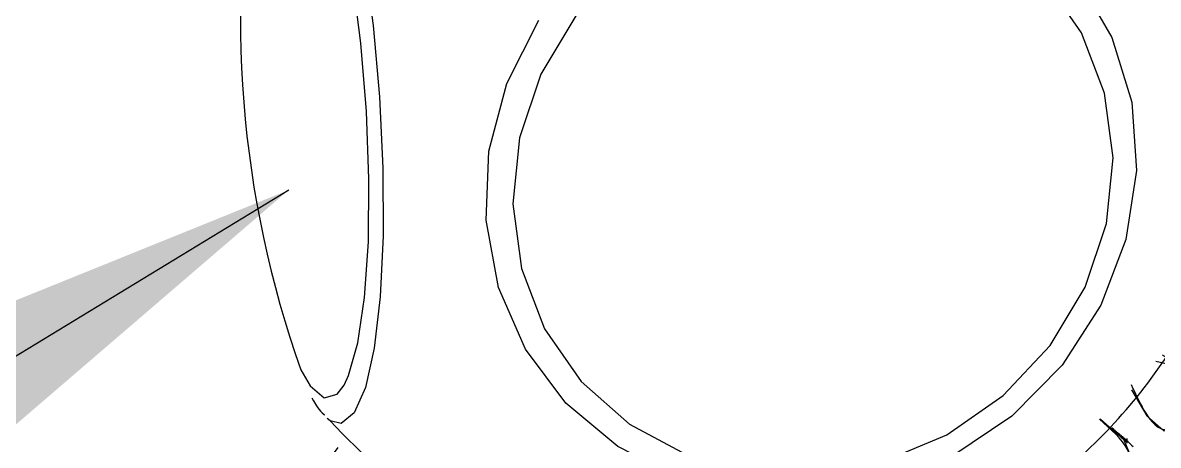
# Model space of a CAD drawing. Header units: millimetres. Extents: x 0 to 279, y 0 to 216.
# Drawn here: x 53.52 to 59.36, y 136.12 to 138.3 of the extents above; entities that cross this region are included whole.
import ezdxf

# ---------------------------------------------------------------- set-up
doc = ezdxf.new("R2010")
doc.units = ezdxf.units.MM
doc.layers.add('DIM', color=1, linetype='Continuous')
doc.dimstyles.new('SLDDIMSTYLE1', dxfattribs={"dimtxt": 0.18, "dimasz": 3.302, "dimexe": 0, "dimexo": 0.0625, "dimgap": 0, "dimtad": 0, "dimtih": 1, "dimtoh": 1, "dimdec": 0, "dimrnd": 1e-09, "dimzin": 0, "dimdsep": 46, "dimtxsty": 'Standard', "dimsah": 1, "dimcen": 0.09, "dimadec": 0, "dimazin": 0, "dimtfac": 3.302, "dimtdec": 0, "dimtofl": 0, "dimtmove": 0, "dimatfit": 3, "dimfxl": 0, "dimfrac": 2, "dimtolj": 1, "dimtzin": 0, "dimarcsym": 0})

msp = doc.modelspace()

# ---------------------------------------------------------------- linework, layer by layer
at = {"color": 8, "linetype": 'Continuous', "lineweight": 25}
for p, q in [((54.9521, 136.5078), (55.0005, 136.4253)), ((59.188, 136.1462), (59.0641, 136.2563))]:
    msp.add_line(p, q, dxfattribs=at)
at = {"color": 7, "linetype": 'Continuous', "lineweight": 25}
for p, q in [((55.0091, 136.3632), (55.0172, 136.349)), ((55.1027, 136.2456), (55.0873, 136.2571)), ((59.1325, 136.202), (59.1251, 136.2074)), ((59.1278, 136.2033), (59.1388, 136.1926)), ((59.1427, 136.1886), (59.1388, 136.1926)), ((59.1739, 136.1669), (59.1537, 136.1843)), ((59.1739, 136.1669), (59.1831, 136.159)), ((59.1858, 136.1571), (59.1799, 136.1626)), ((59.1848, 136.1585), (59.1972, 136.1476)), ((59.2018, 136.1435), (59.1972, 136.1476)), ((59.2035, 136.1309), (59.2032, 136.1542)), ((59.2252, 136.121), (59.2055, 136.1389)), ((59.2252, 136.121), (59.234, 136.1129))]:
    msp.add_line(p, q, dxfattribs=at)
at = {"color": 7, "linetype": 'Continuous', "lineweight": 25, "flags": 128}
for points in [[(59.2499, 139.912), (59.3294, 139.771), (59.4064, 139.5589), (59.4771, 139.2857), (59.5382, 138.9641), (59.5869, 138.6092), (59.6208, 138.2377), (59.6384, 137.8672), (59.6388, 137.5151), (59.6219, 137.198), (59.5887, 136.9308), (59.5407, 136.726), (59.4802, 136.593), (59.41, 136.5381), (59.351, 136.5509)], [(55.174, 136.4286), (55.1977, 136.4783), (55.2455, 136.647), (55.28, 136.8803), (55.2992, 137.1666), (55.3023, 137.4915), (55.289, 137.8386), (55.2601, 138.1903), (55.217, 138.5289), (55.1619, 138.8373), (55.0975, 139.1), (55.0272, 139.3037), (54.9574, 139.4342)], [(56.3664, 138.332), (56.1865, 138.0313), (56.0769, 137.7031), (56.0431, 137.3638), (56.0868, 137.0306), (56.2058, 136.7202), (56.394, 136.448), (56.642, 136.2279), (56.9373, 136.0707), (57.2651, 135.9843), (57.6089, 135.9729), (57.9515, 136.0372), (58.2758, 136.1738), (58.5656, 136.376), (58.8064, 136.6335), (58.9861, 136.9335), (59.0958, 137.2611), (59.13, 137.5998), (59.0868, 137.9327), (58.9685, 138.2432), (58.7809, 138.5156)], [(58.9511, 138.5206), (59.1248, 138.2204), (59.2261, 137.8864), (59.2504, 137.5342), (59.1966, 137.1803), (59.0671, 136.8411), (58.8681, 136.5326), (58.6088, 136.269), (58.3014, 136.0627), (57.96, 135.9233), (57.6008, 135.8573)], [(57.6008, 135.8573), (57.2403, 135.8678), (56.8955, 135.9543), (56.5825, 136.113), (56.3158, 136.3363), (56.108, 136.6139), (55.9689, 136.9329), (55.905, 137.2783), (55.9194, 137.6339), (56.0114, 137.9832), (56.1767, 138.3097)], [(59.2258, 136.4055), (59.3045, 136.2707), (59.3913, 136.1946), (59.4737, 136.1996), (59.5485, 136.2859), (59.6128, 136.4501), (59.6639, 136.686), (59.6998, 136.9842)]]:
    msp.add_lwpolyline(points, dxfattribs=at)
at = {"color": 8, "linetype": 'Continuous', "lineweight": 25, "flags": 128}
for points in [[(54.9985, 139.5707), (55.0748, 139.431), (55.1487, 139.221), (55.2169, 138.9505), (55.276, 138.6322), (55.3234, 138.281), (55.3567, 137.9134), (55.3743, 137.5468), (55.3755, 137.1985), (55.3602, 136.8848), (55.3292, 136.6206), (55.2838, 136.418), (55.2264, 136.2867), (55.1595, 136.2325), (55.1027, 136.2456)], [(55.0005, 136.4253), (55.072, 136.3647), (55.1389, 136.3826), (55.174, 136.4286)], [(55.1422, 136.1074), (55.113, 136.0686), (55.0775, 135.9499), (55.122, 135.8327), (55.2448, 135.7213), (55.4414, 135.6201), (55.7043, 135.5331), (56.0234, 135.4635), (56.3865, 135.4142), (56.7794, 135.3871), (57.1869, 135.3832), (57.5932, 135.4027), (57.9826, 135.4447), (58.3399, 135.5078), (58.6513, 135.5894), (58.9049, 135.6862), (59.091, 135.7947), (59.2024, 135.9105), (59.2351, 136.0292), (59.188, 136.1462), (59.188, 136.1462)]]:
    msp.add_lwpolyline(points, dxfattribs=at)
at = {"color": 7, "linetype": 'Continuous', "lineweight": 25}
for centre, radius, start, end in [((60.0552, 138.3167), 5.4143, 169.57585, 199.51777), ((57.1218, 138.0921), 2.7409, 306.88218, 326.63224), ((57.1268, 138.0899), 2.7383, 222.33789, 237.4648), ((58.6928, 135.5258), 0.801, 55.83029, 57.78663), ((58.8342, 135.7194), 0.5612, 49.08038, 51.56107), ((58.8394, 135.7041), 0.5629, 49.91393, 50.72476)]:
    msp.add_arc(centre, radius, start, end, dxfattribs=at)
at = {"color": 8, "linetype": 'Continuous', "lineweight": 25}
for points, knots in [([(59.384, 136.5847), (59.3863, 136.583), (59.4239, 136.5556), (59.4897, 136.638), (59.5683, 136.8506), (59.6177, 137.2051), (59.636, 137.6302), (59.6251, 138.1003), (59.5848, 138.5959), (59.5143, 139.0821), (59.4213, 139.4884), (59.3189, 139.7802), (59.251, 139.865), (59.2183, 139.9057)], [0, 0, 0, 0, 0.006735, 0.10773, 0.211915, 0.314481, 0.411037, 0.502905, 0.601879, 0.705519, 0.809158, 0.908132, 1, 1, 1, 1]), ([(57.5899, 135.413), (57.7747, 135.432), (58.1583, 135.4714), (58.6527, 135.5896), (59.0266, 135.7452), (59.2188, 135.9217), (59.239, 136.0978), (59.1185, 136.2028), (59.0598, 136.2539)], [0, 0, 0, 0, 0.159, 0.330185, 0.506777, 0.680623, 0.844285, 1, 1, 1, 1])]:
    msp.add_open_spline(points, degree=3, knots=knots, dxfattribs=at)
at = {"color": 7, "linetype": 'Continuous', "lineweight": 25}
for points, knots in [([(59.2231, 136.4329), (59.2481, 136.3788), (59.3159, 136.2315), (59.4256, 136.167), (59.4963, 136.2529), (59.5303, 136.2943)], [0, 0, 0, 0, 0.23168, 0.629767, 1, 1, 1, 1]), ([(55.0172, 136.349), (55.0305, 136.325), (55.0441, 136.3005), (55.0723, 136.2766), (55.0728, 136.2761)], [0, 0, 0, 0, 0.9799582, 1, 1, 1, 1]), ([(59.1251, 136.2074), (59.1244, 136.2079), (59.1229, 136.2089), (59.1229, 136.2085), (59.1243, 136.2068), (59.1266, 136.2045), (59.1278, 136.2033)], [0, 0, 0, 0, 0.216357, 0.445782, 0.71228, 1, 1, 1, 1]), ([(59.1537, 136.1843), (59.1513, 136.1864), (59.1467, 136.1903), (59.1406, 136.1955), (59.1356, 136.1996), (59.1335, 136.2012), (59.1325, 136.202)], [0, 0, 0, 0, 0.28775, 0.55422, 0.783666, 1, 1, 1, 1]), ([(59.1411, 136.1799), (59.1423, 136.1817), (59.1444, 136.1851), (59.1432, 136.1875), (59.1427, 136.1886)], [0, 0, 0, 0, 0.5309203, 1, 1, 1, 1]), ([(59.1799, 136.1626), (59.1794, 136.1631), (59.1783, 136.1642), (59.1788, 136.1638), (59.1808, 136.162), (59.1835, 136.1597), (59.1848, 136.1585)], [0, 0, 0, 0, 0.216357, 0.445782, 0.71228, 1, 1, 1, 1]), ([(59.1831, 136.159), (59.1854, 136.1567), (59.1912, 136.1509), (59.194, 136.144), (59.1957, 136.1399)], [0, 0, 0, 0, 0.406364, 1, 1, 1, 1]), ([(59.2055, 136.1389), (59.2031, 136.141), (59.1987, 136.1451), (59.1929, 136.1504), (59.1883, 136.1546), (59.1866, 136.1563), (59.1858, 136.1571)], [0, 0, 0, 0, 0.28775, 0.55422, 0.783666, 1, 1, 1, 1]), ([(59.2018, 136.1348), (59.2027, 136.1366), (59.2043, 136.14), (59.2026, 136.1424), (59.2018, 136.1435)], [0, 0, 0, 0, 0.5533829, 1, 1, 1, 1])]:
    msp.add_open_spline(points, degree=3, knots=knots, dxfattribs=at)

# ---------------------------------------------------------------- leaders
at = {"layer": 'DIM'}
msp.add_leader([(54.8898, 137.4343), (47.3204, 132.819), (40.9704, 132.819)], dimstyle='SLDDIMSTYLE1', dxfattribs=at)

doc.saveas('drawing.dxf')
